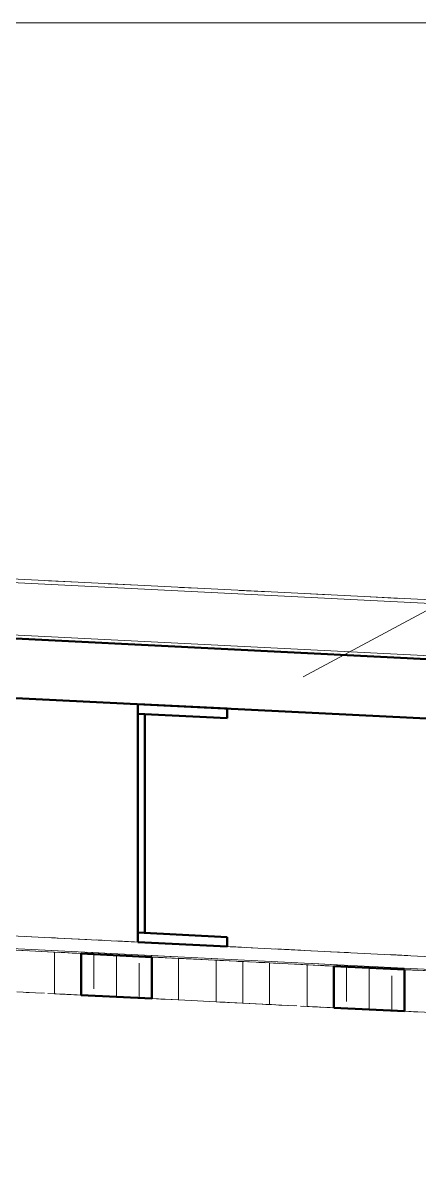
# Model space of a CAD drawing. Header units: metres. Extents: x 10 to 831, y 10 to 584.
# Drawn here: x 273.21 to 289.88, y 451.47 to 499.25 of the extents above; entities that cross this region are included whole.
import ezdxf

# ---------------------------------------------------------------- set-up
doc = ezdxf.new("R2010")
doc.units = ezdxf.units.M
for name, color, linetype, lineweight in [('CUT', 7, 'Continuous', 50), ('DIM', 1, 'Continuous', 13), ('TXT', 7, 'Continuous', 18), ('VIS', 8, 'Continuous', 13)]:
    doc.layers.add(name, color=color, linetype=linetype, lineweight=lineweight)

msp = doc.modelspace()

# ---------------------------------------------------------------- linework, layer by layer
at = {"layer": 'CUT'}
for p, q in [((315, 471.252), (165, 478.752)), ((165, 476.252), (315, 468.752)), ((281.8, 470.413), (278.05, 470.6)), ((278.05, 470.6), (278.05, 470.2)), ((281.8, 470.012), (281.8, 470.413)), ((278.35, 470.185), (278.05, 470.2)), ((278.05, 470.2), (278.05, 461)), ((278.05, 470.2), (281.8, 470.012)), ((278.35, 460.985), (278.35, 470.185)), ((281.8, 460.812), (278.05, 461)), ((278.05, 461), (278.05, 460.6)), ((278.05, 461), (278.35, 460.985)), ((281.8, 460.412), (281.8, 460.812)), ((278.05, 460.6), (281.8, 460.412)), ((275.667, 458.369), (275.667, 460.119)), ((275.667, 460.119), (278.64, 459.971)), ((278.64, 459.971), (278.64, 458.221)), ((286.283, 457.838), (286.283, 459.589)), ((286.283, 459.589), (289.255, 459.44)), ((289.255, 459.44), (289.255, 457.689)), ((278.64, 458.221), (275.667, 458.369)), ((289.255, 457.689), (286.283, 457.838))]:
    msp.add_line(p, q, dxfattribs=at)
at = {"layer": 'DIM'}
msp.add_line((165, 499.252), (315, 499.252), dxfattribs=at)
at = {"layer": 'TXT'}
msp.add_line((285, 471.753), (311, 485.753), dxfattribs=at)
at = {"layer": 'VIS'}
for p, q in [((161.15, 481.295), (318.85, 473.41)), ((315.846, 473.71), (164.905, 481.257)), ((318.85, 471.21), (161.15, 479.095)), ((315, 471.252), (165, 478.752)), ((315, 471.252), (165, 478.752)), ((315, 471.252), (165, 478.752)), ((165, 476.252), (314.75, 468.765)), ((165, 476.252), (315, 468.752)), ((315, 468.752), (165, 476.252)), ((274.293, 475.788), (275.545, 475.725)), ((276.797, 475.663), (278.048, 475.6)), ((279.8, 475.513), (280.552, 475.475)), ((282.303, 475.387), (283.555, 475.325)), ((285.308, 475.237), (286.058, 475.2)), ((287.81, 475.112), (289.062, 475.049)), ((272.291, 473.388), (273.543, 473.326)), ((274.794, 473.263), (276.045, 473.2)), ((277.798, 473.113), (279.049, 473.05)), ((30, 473.002), (450, 452.002)), ((280.301, 472.987), (281.553, 472.925)), ((283.305, 472.838), (284.556, 472.774)), ((284.306, 472.787), (284.056, 472.799)), ((285.808, 472.712), (287.06, 472.649)), ((286.81, 472.662), (286.559, 472.675)), ((450, 451.467), (30, 472.467)), ((288.311, 472.587), (289.563, 472.524)), ((278.05, 470.6), (278.05, 470.6)), ((281.8, 470.413), (278.05, 470.6)), ((278.05, 470.2), (278.05, 470.6)), ((278.05, 470.2), (278.05, 470.4)), ((281.8, 470.413), (281.8, 470.413)), ((281.8, 470.012), (281.8, 470.413)), ((281.8, 470.012), (281.8, 470.212)), ((282.649, 470.37), (282.409, 470.382)), ((284.574, 470.274), (284.333, 470.286)), ((278.05, 470.2), (278.05, 470.2)), ((278.05, 470.2), (281.8, 470.012)), ((278.35, 470.185), (278.05, 470.2)), ((278.05, 461), (278.05, 470.2)), ((278.05, 470.2), (278.05, 470.2)), ((278.35, 470.185), (278.05, 470.2)), ((278.05, 461), (278.05, 470.2)), ((281.8, 470.012), (278.05, 470.2)), ((278.35, 470.185), (278.35, 470.185)), ((278.35, 460.985), (278.35, 470.185)), ((278.35, 460.985), (278.35, 470.185)), ((281.8, 470.012), (281.8, 470.012)), ((286.499, 470.178), (286.258, 470.189)), ((287.359, 470.135), (287.61, 470.122)), ((288.863, 470.059), (288.156, 470.094)), ((288.359, 470.085), (288.609, 470.072)), ((289.359, 470.034), (289.609, 470.022)), ((273.601, 460.822), (273.356, 460.834)), ((274.586, 460.773), (274.34, 460.785)), ((275.904, 460.707), (274.655, 460.77)), ((275.571, 460.724), (275.325, 460.736)), ((276.555, 460.675), (276.309, 460.687)), ((278.05, 461), (278.05, 461)), ((278.05, 461), (278.35, 460.985)), ((281.8, 460.812), (278.05, 461)), ((278.05, 461), (278.05, 461)), ((281.8, 460.812), (278.05, 461)), ((278.05, 460.6), (278.05, 461)), ((278.35, 460.985), (278.05, 461)), ((278.35, 460.985), (278.35, 460.985)), ((281.8, 460.812), (281.8, 460.812)), ((281.8, 460.412), (281.8, 460.812)), ((281.8, 460.412), (281.8, 460.812)), ((272.679, 460.269), (273.426, 460.231)), ((272.966, 460.254), (274.548, 460.175)), ((273.493, 460.228), (273.229, 460.241)), ((273.493, 460.228), (273.229, 460.241)), ((273.493, 460.228), (273.229, 460.241)), ((273.493, 460.228), (273.229, 460.241)), ((273.493, 460.228), (273.229, 460.241)), ((273.493, 460.228), (273.229, 460.241)), ((273.493, 460.228), (273.757, 460.215)), ((273.493, 460.228), (273.757, 460.215)), ((273.493, 460.228), (273.757, 460.215)), ((273.493, 460.228), (273.757, 460.215)), ((273.493, 460.228), (273.757, 460.215)), ((273.493, 460.228), (273.757, 460.215)), ((274.5, 460.178), (273.75, 460.215)), ((273.905, 460.272), (274.654, 460.235)), ((274.747, 460.165), (274.022, 460.202)), ((274.747, 460.165), (274.022, 460.202)), ((274.747, 460.165), (274.022, 460.202)), ((274.747, 460.165), (274.022, 460.202)), ((274.747, 460.165), (274.022, 460.202)), ((274.747, 460.165), (274.022, 460.202)), ((274.548, 460.175), (274.278, 460.189)), ((274.548, 460.175), (274.548, 460.175)), ((274.548, 460.175), (275.667, 460.119)), ((274.982, 460.154), (274.548, 460.175)), ((274.548, 458.425), (274.548, 460.175)), ((275.904, 460.173), (277.154, 460.11)), ((277.903, 460.608), (277.154, 460.645)), ((277.539, 460.625), (277.293, 460.638)), ((278.05, 460.6), (278.05, 460.6)), ((281.8, 460.412), (278.05, 460.6)), ((278.999, 460.553), (278.757, 460.565)), ((280.402, 460.482), (279.652, 460.52)), ((280.193, 460.493), (281.8, 460.412)), ((281.418, 460.432), (281.175, 460.443)), ((282.401, 460.382), (281.651, 460.42)), ((281.8, 460.412), (281.8, 460.412)), ((282.168, 460.394), (281.928, 460.406)), ((282.868, 460.359), (282.626, 460.371)), ((284.093, 460.298), (283.852, 460.31)), ((284.9, 460.257), (284.15, 460.295)), ((285.286, 460.238), (285.045, 460.25)), ((286.899, 460.158), (286.149, 460.195)), ((274.67, 460.169), (275.417, 460.132)), ((275.667, 460.119), (275.108, 460.147)), ((275.294, 460.138), (275.108, 460.147)), ((275.444, 460.13), (275.108, 460.147)), ((275.294, 460.138), (275.108, 460.147)), ((275.444, 460.13), (275.108, 460.147)), ((275.294, 460.138), (275.108, 460.147)), ((275.444, 460.13), (275.108, 460.147)), ((275.294, 460.138), (275.108, 460.147)), ((275.444, 460.13), (275.108, 460.147)), ((275.294, 460.138), (275.108, 460.147)), ((275.444, 460.13), (275.108, 460.147)), ((275.294, 460.138), (275.108, 460.147)), ((275.444, 460.13), (275.108, 460.147)), ((275.294, 460.138), (275.481, 460.128)), ((275.294, 460.138), (275.481, 460.128)), ((275.294, 460.138), (275.481, 460.128)), ((275.294, 460.138), (275.481, 460.128)), ((275.294, 460.138), (275.481, 460.128)), ((275.294, 460.138), (275.481, 460.128)), ((275.89, 460.108), (275.637, 460.12)), ((275.667, 460.119), (278.64, 459.971)), ((275.667, 458.369), (275.667, 460.119)), ((275.667, 458.952), (275.667, 459.827)), ((275.667, 458.952), (275.667, 459.827)), ((275.667, 458.952), (275.667, 459.827)), ((275.667, 458.952), (275.667, 459.827)), ((275.667, 458.952), (275.667, 459.827)), ((275.667, 458.952), (275.667, 459.827)), ((275.812, 460.112), (276.06, 460.1)), ((276.198, 460.093), (275.957, 460.105)), ((276.262, 460.089), (275.965, 460.105)), ((276.262, 460.089), (275.965, 460.105)), ((276.262, 460.089), (275.965, 460.105)), ((276.262, 460.089), (275.965, 460.105)), ((276.262, 460.089), (275.965, 460.105)), ((276.198, 460.093), (276.438, 460.08)), ((276.198, 460.093), (276.198, 458.634)), ((276.262, 460.089), (276.559, 460.075)), ((277.154, 460.045), (276.502, 460.077)), ((276.661, 460.07), (277.905, 460.007)), ((277.154, 460.045), (276.915, 460.057)), ((277.451, 460.03), (277.154, 460.045)), ((277.451, 460.03), (277.154, 460.045)), ((277.451, 460.03), (277.154, 460.045)), ((277.451, 460.03), (277.154, 460.045)), ((277.631, 460.021), (277.154, 460.045)), ((277.451, 460.03), (277.154, 460.045)), ((277.154, 458.295), (277.154, 460.045)), ((277.5, 460.027), (277.25, 460.04)), ((277.451, 460.03), (277.748, 460.015)), ((278.891, 459.958), (277.805, 460.012)), ((278.109, 458.247), (278.109, 459.706)), ((278.109, 458.831), (278.109, 459.706)), ((278.109, 458.831), (278.109, 459.706)), ((278.109, 458.831), (278.109, 459.706)), ((278.109, 458.831), (278.109, 459.706)), ((278.109, 458.831), (278.109, 459.706)), ((278.418, 459.981), (278.165, 459.995)), ((278.891, 459.958), (278.24, 459.99)), ((278.891, 459.958), (278.24, 459.99)), ((278.891, 459.958), (278.24, 459.99)), ((279, 459.952), (278.257, 459.99)), ((278.291, 459.988), (278.539, 459.976)), ((278.403, 460.048), (279.652, 459.985)), ((278.457, 459.979), (279.108, 459.947)), ((278.457, 459.979), (279.108, 459.947)), ((278.457, 459.979), (279.108, 459.947)), ((278.457, 459.979), (279.108, 459.947)), ((278.457, 459.979), (279.108, 459.947)), ((278.457, 459.979), (279.108, 459.947)), ((278.457, 459.979), (279.108, 459.947)), ((278.457, 459.979), (279.108, 459.947)), ((278.593, 459.973), (278.834, 459.961)), ((278.593, 459.973), (278.834, 459.961)), ((278.593, 459.973), (278.834, 459.961)), ((278.593, 459.973), (278.834, 459.961)), ((278.593, 459.973), (278.834, 459.961)), ((278.593, 459.973), (278.834, 459.961)), ((278.64, 459.971), (279.76, 459.914)), ((278.64, 458.221), (278.64, 459.971)), ((278.652, 459.97), (279.897, 459.908)), ((279.087, 459.948), (278.976, 459.953)), ((279.087, 459.948), (278.976, 459.953)), ((279.087, 459.948), (278.976, 459.953)), ((279.087, 459.948), (278.976, 459.953)), ((279.087, 459.948), (278.976, 459.953)), ((279.087, 459.948), (278.976, 459.953)), ((279.087, 459.948), (278.976, 459.953)), ((279.76, 459.914), (279.423, 459.931)), ((279.536, 459.925), (279.423, 459.931)), ((279.536, 459.925), (279.423, 459.931)), ((279.536, 459.925), (279.423, 459.931)), ((279.536, 459.925), (279.423, 459.931)), ((279.536, 459.925), (279.423, 459.931)), ((279.536, 459.925), (279.423, 459.931)), ((279.76, 459.914), (279.542, 459.925)), ((279.56, 459.924), (280.285, 459.888)), ((279.56, 459.924), (280.285, 459.888)), ((279.56, 459.924), (280.285, 459.888)), ((279.56, 459.924), (280.285, 459.888)), ((279.56, 459.924), (280.285, 459.888)), ((279.56, 459.924), (280.285, 459.888)), ((280.483, 459.879), (279.741, 459.916)), ((279.76, 459.914), (281.342, 459.836)), ((279.76, 459.914), (279.76, 459.914)), ((279.76, 458.164), (279.76, 459.914)), ((279.76, 458.164), (279.76, 459.914)), ((280.945, 459.855), (280.187, 459.893)), ((281, 459.852), (280.25, 459.89)), ((280.274, 459.889), (280.522, 459.877)), ((280.902, 459.923), (281.651, 459.885)), ((282.462, 459.779), (281.111, 459.847)), ((282.462, 459.779), (281.111, 459.847)), ((282.462, 459.779), (281.111, 459.847)), ((282.462, 459.779), (281.111, 459.847)), ((282.462, 459.779), (281.111, 459.847)), ((282.462, 459.779), (281.111, 459.847)), ((281.141, 459.846), (281.888, 459.808)), ((281.266, 459.839), (281.514, 459.827)), ((281.342, 459.836), (282.462, 459.779)), ((281.342, 458.086), (281.342, 459.836)), ((281.38, 459.834), (282.462, 459.779)), ((281.38, 459.834), (282.462, 459.779)), ((281.38, 459.834), (282.462, 459.779)), ((281.38, 459.834), (282.462, 459.779)), ((281.38, 459.834), (282.462, 459.779)), ((281.38, 459.834), (282.462, 459.779)), ((281.495, 459.828), (281.736, 459.816)), ((281.495, 459.828), (281.736, 459.816)), ((281.495, 459.828), (281.736, 459.816)), ((281.495, 459.828), (281.736, 459.816)), ((281.495, 459.828), (281.736, 459.816)), ((281.495, 459.828), (281.736, 459.816)), ((282.462, 459.779), (282.209, 459.792)), ((282.462, 459.779), (282.214, 459.792)), ((282.257, 459.789), (282.505, 459.777)), ((282.462, 459.779), (282.275, 459.788)), ((282.462, 459.779), (282.275, 459.788)), ((282.462, 459.779), (282.275, 459.788)), ((282.462, 459.779), (282.275, 459.788)), ((282.462, 459.779), (282.275, 459.788)), ((282.462, 459.779), (282.275, 459.788)), ((282.462, 459.779), (283.581, 459.724)), ((282.462, 459.779), (282.648, 459.77)), ((282.462, 459.779), (282.648, 459.77)), ((282.462, 459.779), (282.648, 459.77)), ((282.462, 459.779), (282.648, 459.77)), ((282.462, 459.779), (282.648, 459.77)), ((282.462, 459.779), (282.648, 459.77)), ((282.462, 459.779), (282.703, 459.768)), ((282.462, 459.779), (282.703, 459.768)), ((282.462, 459.779), (282.703, 459.768)), ((282.462, 459.779), (282.703, 459.768)), ((282.462, 459.779), (282.703, 459.768)), ((282.462, 459.779), (282.703, 459.768)), ((282.462, 459.779), (282.712, 459.767)), ((282.462, 458.029), (282.462, 459.779)), ((283.207, 459.742), (283.021, 459.751)), ((283.207, 459.742), (283.021, 459.751)), ((283.207, 459.742), (283.021, 459.751)), ((283.207, 459.742), (283.021, 459.751)), ((283.207, 459.742), (283.021, 459.751)), ((283.207, 459.742), (283.021, 459.751)), ((283.132, 459.746), (283.381, 459.734)), ((283.207, 459.742), (283.394, 459.733)), ((283.207, 459.742), (283.394, 459.733)), ((283.207, 459.742), (283.394, 459.733)), ((283.207, 459.742), (283.394, 459.733)), ((283.207, 459.742), (283.394, 459.733)), ((283.207, 459.742), (283.394, 459.733)), ((283.401, 459.798), (284.15, 459.76)), ((283.581, 459.724), (285.164, 459.644)), ((283.581, 457.974), (283.581, 459.724)), ((284, 459.702), (283.75, 459.715)), ((284.108, 459.697), (283.844, 459.711)), ((284.108, 459.697), (283.844, 459.711)), ((284.108, 459.697), (283.844, 459.711)), ((284.108, 459.697), (283.844, 459.711)), ((284.108, 459.697), (283.844, 459.711)), ((284.108, 459.697), (283.844, 459.711)), ((284.108, 459.697), (284.372, 459.684)), ((284.108, 459.697), (284.372, 459.684)), ((284.108, 459.697), (284.372, 459.684)), ((284.108, 459.697), (284.372, 459.684)), ((284.108, 459.697), (284.372, 459.684)), ((284.108, 459.697), (284.372, 459.684)), ((285.4, 459.697), (286.649, 459.635)), ((289.398, 460.033), (288.648, 460.07)), ((284.464, 459.68), (285.215, 459.641)), ((284.736, 459.666), (284.985, 459.654)), ((285.123, 459.646), (285.87, 459.609)), ((285.164, 459.644), (285.164, 459.644)), ((285.164, 459.644), (286.283, 459.589)), ((285.164, 457.894), (285.164, 459.644)), ((285.659, 459.62), (285.411, 459.632)), ((286.283, 459.589), (285.724, 459.616)), ((285.91, 459.607), (285.724, 459.616)), ((286.059, 459.599), (285.724, 459.616)), ((285.91, 459.607), (285.724, 459.616)), ((286.059, 459.599), (285.724, 459.616)), ((285.91, 459.607), (285.724, 459.616)), ((286.059, 459.599), (285.724, 459.616)), ((285.91, 459.607), (285.724, 459.616)), ((286.059, 459.599), (285.724, 459.616)), ((285.91, 459.607), (285.724, 459.616)), ((286.059, 459.599), (285.724, 459.616)), ((285.91, 459.607), (285.724, 459.616)), ((286.059, 459.599), (285.724, 459.616)), ((285.91, 459.607), (286.096, 459.598)), ((285.91, 459.607), (286.096, 459.598)), ((285.91, 459.607), (286.096, 459.598)), ((285.91, 459.607), (286.096, 459.598)), ((285.91, 459.607), (286.096, 459.598)), ((285.91, 459.607), (286.096, 459.598)), ((286.283, 459.589), (289.255, 459.44)), ((286.283, 457.838), (286.283, 459.589)), ((286.283, 458.421), (286.283, 459.297)), ((286.283, 458.421), (286.283, 459.297)), ((286.283, 458.421), (286.283, 459.297)), ((286.283, 458.421), (286.283, 459.297)), ((286.283, 458.421), (286.283, 459.297)), ((286.283, 458.421), (286.283, 459.297)), ((286.33, 459.586), (286.814, 459.562)), ((286.33, 459.586), (286.572, 459.574)), ((286.33, 459.586), (286.572, 459.574)), ((286.33, 459.586), (286.572, 459.574)), ((286.33, 459.586), (286.572, 459.574)), ((286.33, 459.586), (286.572, 459.574)), ((286.466, 459.579), (286.717, 459.567)), ((286.877, 459.558), (286.58, 459.573)), ((286.877, 459.558), (286.58, 459.573)), ((286.877, 459.558), (286.58, 459.573)), ((286.877, 459.558), (286.58, 459.573)), ((286.877, 459.558), (286.58, 459.573)), ((286.814, 459.562), (287.053, 459.55)), ((286.814, 459.562), (286.814, 458.103)), ((286.877, 459.558), (287.175, 459.544)), ((287.115, 459.547), (287.861, 459.51)), ((287.5, 459.528), (287.25, 459.54)), ((287.769, 459.514), (287.53, 459.526)), ((288.066, 459.499), (287.769, 459.514)), ((288.066, 459.499), (287.769, 459.514)), ((288.066, 459.499), (287.769, 459.514)), ((288.066, 459.499), (287.769, 459.514)), ((288.247, 459.49), (287.769, 459.514)), ((288.066, 459.499), (287.769, 459.514)), ((287.769, 457.764), (287.769, 459.514)), ((287.899, 459.572), (288.648, 459.535)), ((288.066, 459.499), (288.363, 459.485)), ((289.506, 459.427), (288.421, 459.481)), ((288.97, 459.454), (289.22, 459.442)), ((289.106, 459.447), (289.852, 459.41)), ((289.208, 459.442), (289.45, 459.43)), ((289.208, 459.442), (289.45, 459.43)), ((289.208, 459.442), (289.45, 459.43)), ((289.208, 459.442), (289.45, 459.43)), ((289.208, 459.442), (289.45, 459.43)), ((289.208, 459.442), (289.45, 459.43)), ((289.255, 459.44), (290.375, 459.384)), ((289.255, 457.689), (289.255, 459.44)), ((289.506, 459.427), (289.289, 459.438)), ((289.506, 459.427), (289.289, 459.438)), ((289.506, 459.427), (289.289, 459.438)), ((289.615, 459.422), (289.367, 459.434)), ((289.506, 459.427), (289.724, 459.416)), ((289.506, 459.427), (289.724, 459.416)), ((289.506, 459.427), (289.724, 459.416)), ((289.506, 459.427), (289.724, 459.416)), ((289.506, 459.427), (289.724, 459.416)), ((289.506, 459.427), (289.724, 459.416)), ((289.506, 459.427), (289.724, 459.416)), ((289.506, 459.427), (289.724, 459.416)), ((289.703, 459.418), (289.591, 459.423)), ((289.703, 459.418), (289.591, 459.423)), ((289.703, 459.418), (289.591, 459.423)), ((289.703, 459.418), (289.591, 459.423)), ((289.703, 459.418), (289.591, 459.423)), ((289.703, 459.418), (289.591, 459.423)), ((289.703, 459.418), (289.591, 459.423)), ((291, 459.353), (289.75, 459.415)), ((288.724, 458.299), (288.724, 459.174)), ((288.724, 457.716), (288.724, 459.174)), ((288.724, 458.299), (288.724, 459.174)), ((288.724, 458.299), (288.724, 459.174)), ((288.724, 458.299), (288.724, 459.174)), ((288.724, 458.299), (288.724, 459.174)), ((274.02, 458.452), (272.966, 458.504)), ((273.362, 458.485), (274.121, 458.447)), ((274.264, 458.44), (274.989, 458.403)), ((274.264, 458.44), (274.989, 458.403)), ((274.264, 458.44), (274.989, 458.403)), ((274.264, 458.44), (274.989, 458.403)), ((274.264, 458.44), (274.989, 458.403)), ((274.264, 458.44), (274.989, 458.403)), ((275.667, 458.369), (274.548, 458.425)), ((274.548, 458.425), (274.548, 458.425)), ((274.772, 458.414), (274.884, 458.409)), ((274.772, 458.414), (274.884, 458.409)), ((274.772, 458.414), (274.884, 458.409)), ((274.772, 458.414), (274.884, 458.409)), ((274.772, 458.414), (274.884, 458.409)), ((274.772, 458.414), (274.884, 458.409)), ((274.772, 458.414), (274.884, 458.409)), ((275, 458.403), (276.25, 458.34)), ((275.069, 458.399), (275.33, 458.386)), ((275.851, 458.36), (275.199, 458.392)), ((275.851, 458.36), (275.199, 458.392)), ((275.22, 458.392), (275.332, 458.386)), ((275.22, 458.392), (275.332, 458.386)), ((275.22, 458.392), (275.332, 458.386)), ((275.22, 458.392), (275.332, 458.386)), ((275.22, 458.392), (275.332, 458.386)), ((275.22, 458.392), (275.332, 458.386)), ((275.22, 458.392), (275.332, 458.386)), ((275.417, 458.381), (276.068, 458.349)), ((275.417, 458.381), (276.068, 458.349)), ((275.417, 458.381), (276.068, 458.349)), ((275.417, 458.381), (276.068, 458.349)), ((275.417, 458.381), (276.068, 458.349)), ((275.417, 458.381), (276.502, 458.327)), ((275.417, 458.381), (276.068, 458.349)), ((275.417, 458.381), (276.068, 458.349)), ((275.417, 458.381), (276.068, 458.349)), ((275.417, 458.381), (276.068, 458.349)), ((278.64, 458.221), (275.667, 458.369)), ((275.715, 458.367), (275.957, 458.355)), ((275.715, 458.367), (275.957, 458.355)), ((275.715, 458.367), (275.957, 458.355)), ((275.715, 458.367), (275.957, 458.355)), ((275.715, 458.367), (275.957, 458.355)), ((275.715, 458.367), (275.957, 458.355)), ((275.89, 458.358), (276.143, 458.346)), ((276.032, 458.351), (276.774, 458.314)), ((276.856, 458.31), (276.559, 458.325)), ((276.676, 458.318), (277.154, 458.295)), ((276.856, 458.31), (277.154, 458.295)), ((276.856, 458.31), (277.154, 458.295)), ((276.856, 458.31), (277.154, 458.295)), ((276.856, 458.31), (277.154, 458.295)), ((276.856, 458.31), (277.154, 458.295)), ((277.154, 458.295), (277.392, 458.283)), ((278.045, 458.25), (277.748, 458.265)), ((278.109, 458.247), (277.87, 458.259)), ((278, 458.252), (279.75, 458.165)), ((278.045, 458.25), (278.343, 458.236)), ((278.045, 458.25), (278.343, 458.236)), ((278.045, 458.25), (278.343, 458.236)), ((278.045, 458.25), (278.343, 458.236)), ((278.045, 458.25), (278.343, 458.236)), ((278.109, 458.247), (278.834, 458.211)), ((278.196, 458.243), (278.457, 458.23)), ((278.418, 458.231), (278.67, 458.219)), ((278.593, 458.223), (278.834, 458.211)), ((278.593, 458.223), (278.834, 458.211)), ((278.593, 458.223), (278.834, 458.211)), ((278.593, 458.223), (278.834, 458.211)), ((278.593, 458.223), (278.834, 458.211)), ((278.64, 458.221), (279.199, 458.192)), ((279.76, 458.164), (278.64, 458.221)), ((279.013, 458.202), (278.827, 458.211)), ((279.013, 458.202), (278.827, 458.211)), ((279.013, 458.202), (278.827, 458.211)), ((279.013, 458.202), (278.827, 458.211)), ((279.013, 458.202), (278.827, 458.211)), ((279.013, 458.202), (278.827, 458.211)), ((278.864, 458.209), (279.199, 458.192)), ((278.864, 458.209), (279.199, 458.192)), ((278.864, 458.209), (279.199, 458.192)), ((278.864, 458.209), (279.199, 458.192)), ((278.864, 458.209), (279.199, 458.192)), ((278.864, 458.209), (279.199, 458.192)), ((279.013, 458.202), (279.199, 458.192)), ((279.013, 458.202), (279.199, 458.192)), ((279.013, 458.202), (279.199, 458.192)), ((279.013, 458.202), (279.199, 458.192)), ((279.013, 458.202), (279.199, 458.192)), ((279.013, 458.202), (279.199, 458.192)), ((279.494, 458.178), (279.741, 458.166)), ((281.342, 458.086), (279.76, 458.164)), ((279.76, 458.164), (279.76, 458.164)), ((280.814, 458.112), (280.551, 458.125)), ((280.814, 458.112), (280.551, 458.125)), ((280.814, 458.112), (280.551, 458.125)), ((280.814, 458.112), (280.551, 458.125)), ((280.814, 458.112), (280.551, 458.125)), ((280.814, 458.112), (280.551, 458.125)), ((280.814, 458.112), (281.078, 458.099)), ((280.814, 458.112), (281.078, 458.099)), ((280.814, 458.112), (281.078, 458.099)), ((280.814, 458.112), (281.078, 458.099)), ((280.814, 458.112), (281.078, 458.099)), ((280.814, 458.112), (281.078, 458.099)), ((282.462, 458.029), (281.342, 458.086)), ((281.5, 458.077), (282.75, 458.015)), ((281.716, 458.067), (281.529, 458.076)), ((281.716, 458.067), (281.529, 458.076)), ((281.716, 458.067), (281.529, 458.076)), ((281.716, 458.067), (281.529, 458.076)), ((281.716, 458.067), (281.529, 458.076)), ((281.716, 458.067), (281.529, 458.076)), ((281.716, 458.067), (281.902, 458.058)), ((281.716, 458.067), (281.902, 458.058)), ((281.716, 458.067), (281.902, 458.058)), ((281.716, 458.067), (281.902, 458.058)), ((281.716, 458.067), (281.902, 458.058)), ((281.716, 458.067), (281.902, 458.058)), ((281.967, 458.054), (282.214, 458.042)), ((282.462, 458.029), (283.812, 457.962)), ((283.581, 457.974), (282.462, 458.029)), ((283.542, 457.976), (282.732, 458.016)), ((283.542, 457.976), (282.732, 458.016)), ((283.542, 457.976), (282.732, 458.016)), ((283.542, 457.976), (282.732, 458.016)), ((283.542, 457.976), (282.732, 458.016)), ((283.542, 457.976), (282.732, 458.016)), ((283.002, 458.002), (283.812, 457.962)), ((283.002, 458.002), (283.812, 457.962)), ((283.002, 458.002), (283.812, 457.962)), ((283.002, 458.002), (283.812, 457.962)), ((283.002, 458.002), (283.812, 457.962)), ((283.428, 457.981), (283.671, 457.969)), ((283.428, 457.981), (283.671, 457.969)), ((283.428, 457.981), (283.671, 457.969)), ((283.428, 457.981), (283.671, 457.969)), ((283.428, 457.981), (283.671, 457.969)), ((283.428, 457.981), (283.671, 457.969)), ((284.636, 457.921), (283.581, 457.974)), ((283.978, 457.953), (284.736, 457.916)), ((284.88, 457.909), (285.605, 457.873)), ((284.88, 457.909), (285.605, 457.873)), ((284.88, 457.909), (285.605, 457.873)), ((284.88, 457.909), (285.605, 457.873)), ((284.88, 457.909), (285.605, 457.873)), ((284.88, 457.909), (285.605, 457.873)), ((285, 457.903), (286.25, 457.84)), ((286.283, 457.838), (285.164, 457.894)), ((285.164, 457.894), (285.164, 457.894)), ((285.387, 457.883), (285.5, 457.877)), ((285.387, 457.883), (285.5, 457.877)), ((285.387, 457.883), (285.5, 457.877)), ((285.387, 457.883), (285.5, 457.877)), ((285.387, 457.883), (285.5, 457.877)), ((285.387, 457.883), (285.5, 457.877)), ((285.387, 457.883), (285.5, 457.877)), ((285.685, 457.869), (285.945, 457.855)), ((286.466, 457.829), (285.815, 457.861)), ((286.466, 457.829), (285.815, 457.861)), ((285.835, 457.861), (285.947, 457.855)), ((285.835, 457.861), (285.947, 457.855)), ((285.835, 457.861), (285.947, 457.855)), ((285.835, 457.861), (285.947, 457.855)), ((285.835, 457.861), (285.947, 457.855)), ((285.835, 457.861), (285.947, 457.855)), ((285.835, 457.861), (285.947, 457.855)), ((286.032, 457.851), (286.683, 457.818)), ((286.032, 457.851), (286.683, 457.818)), ((286.032, 457.851), (286.683, 457.818)), ((286.032, 457.851), (286.683, 457.818)), ((286.032, 457.851), (286.683, 457.818)), ((286.032, 457.851), (287.118, 457.796)), ((286.032, 457.851), (286.683, 457.818)), ((286.032, 457.851), (286.683, 457.818)), ((286.032, 457.851), (286.683, 457.818)), ((286.032, 457.851), (286.683, 457.818)), ((289.255, 457.689), (286.283, 457.838)), ((286.33, 457.836), (286.572, 457.824)), ((286.33, 457.836), (286.572, 457.824)), ((286.33, 457.836), (286.572, 457.824)), ((286.33, 457.836), (286.572, 457.824)), ((286.33, 457.836), (286.572, 457.824)), ((286.33, 457.836), (286.572, 457.824)), ((286.505, 457.827), (286.758, 457.815)), ((286.647, 457.82), (287.389, 457.783)), ((287.472, 457.779), (287.175, 457.794)), ((287.291, 457.788), (287.769, 457.764)), ((287.472, 457.779), (287.769, 457.764)), ((287.472, 457.779), (287.769, 457.764)), ((287.472, 457.779), (287.769, 457.764)), ((287.472, 457.779), (287.769, 457.764)), ((287.472, 457.779), (287.769, 457.764)), ((287.769, 457.764), (288.421, 457.731)), ((287.769, 457.764), (288.008, 457.752)), ((288, 457.752), (288.75, 457.715)), ((288.661, 457.72), (288.363, 457.735)), ((288.724, 457.716), (288.486, 457.728)), ((288.661, 457.72), (288.958, 457.704)), ((288.661, 457.72), (288.958, 457.704)), ((288.661, 457.72), (288.958, 457.704)), ((288.661, 457.72), (288.958, 457.704)), ((288.661, 457.72), (288.958, 457.704)), ((288.811, 457.712), (289.072, 457.699)), ((289.033, 457.701), (289.285, 457.688)), ((289.072, 457.699), (289.289, 457.688)), ((289.255, 457.689), (289.815, 457.662)), ((290.375, 457.634), (289.255, 457.689)), ((289.628, 457.671), (289.442, 457.681)), ((289.628, 457.671), (289.442, 457.681)), ((289.628, 457.671), (289.442, 457.681)), ((289.628, 457.671), (289.442, 457.681)), ((289.628, 457.671), (289.442, 457.681)), ((289.628, 457.671), (289.442, 457.681)), ((289.479, 457.678), (289.815, 457.662)), ((289.479, 457.678), (289.815, 457.662)), ((289.479, 457.678), (289.815, 457.662)), ((289.479, 457.678), (289.815, 457.662)), ((289.479, 457.678), (289.815, 457.662)), ((289.479, 457.678), (289.815, 457.662)), ((289.628, 457.671), (289.815, 457.662)), ((289.628, 457.671), (289.815, 457.662)), ((289.628, 457.671), (289.815, 457.662)), ((289.628, 457.671), (289.815, 457.662)), ((289.628, 457.671), (289.815, 457.662)), ((289.628, 457.671), (289.815, 457.662))]:
    msp.add_line(p, q, dxfattribs=at)

doc.saveas('drawing.dxf')
